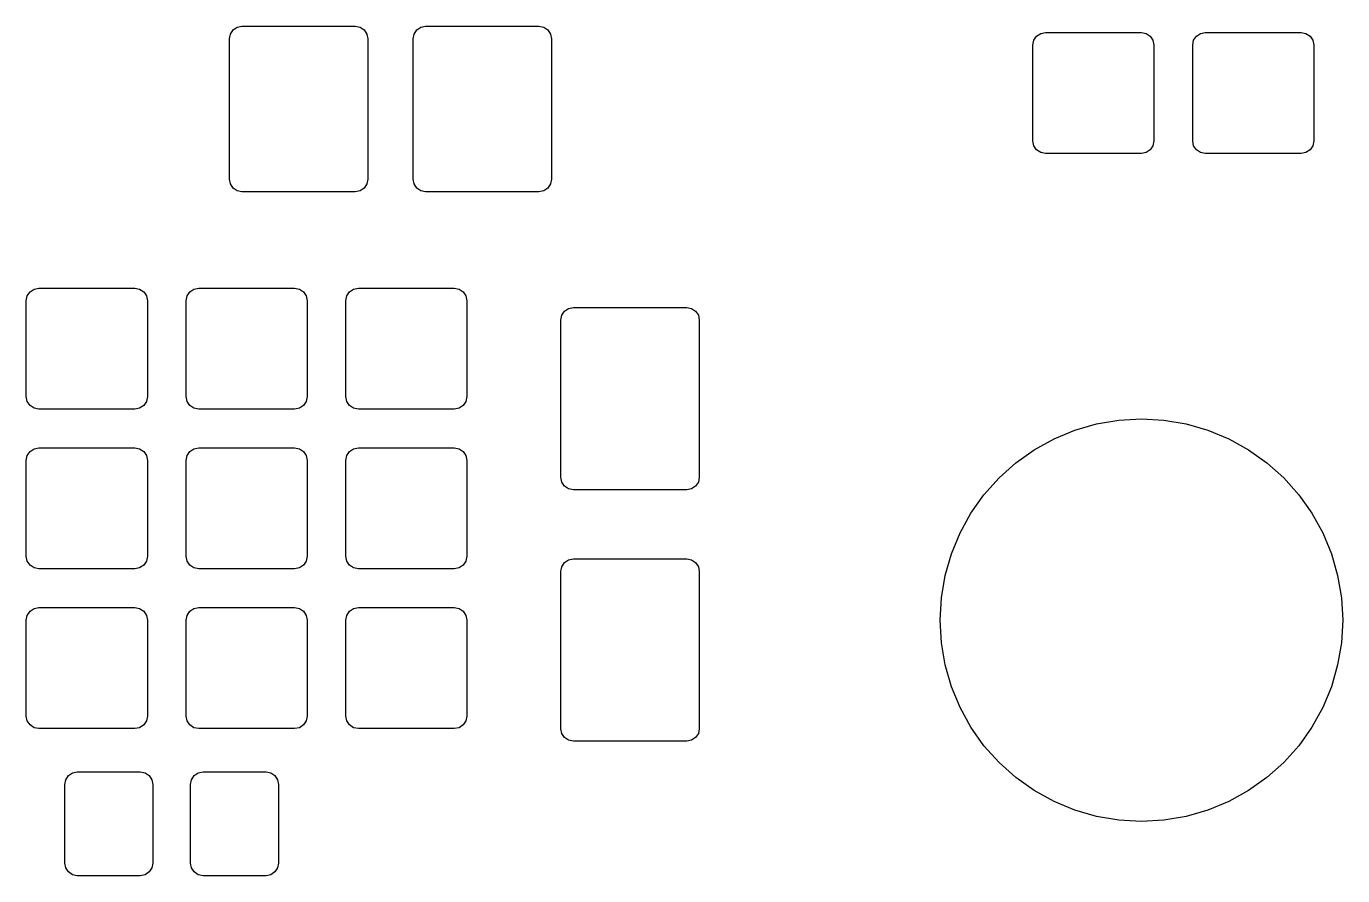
# Model space of a CAD drawing. Extents: x 4.76 to 6.25, y -4.49 to -3.
# Drawn here: x 5.427 to 6.25, y -4.487 to -3.956 of the extents above; entities that cross this region are included whole.
import ezdxf

# ---------------------------------------------------------------- set-up
doc = ezdxf.new("R2010")
doc.units = 0
doc.header["$MEASUREMENT"] = 0
doc.layers.add('BLACK', color=7, linetype='CONTINUOUS')

msp = doc.modelspace()

# ---------------------------------------------------------------- linework, layer by layer
at = {"layer": 'BLACK', "linetype": 'CONTINUOUS'}
for p, q in [((5.55362, -3.96366), (5.55422, -3.96065)), ((5.55422, -3.96065), (5.55593, -3.95809)), ((5.55593, -3.95809), (5.55848, -3.95639)), ((5.55848, -3.95639), (5.5615, -3.95579)), ((5.5615, -3.95579), (5.63236, -3.95579)), ((5.63236, -3.95579), (5.63538, -3.95639)), ((5.63538, -3.95639), (5.63793, -3.95809)), ((5.63793, -3.95809), (5.63964, -3.96065)), ((5.63964, -3.96065), (5.64024, -3.96366)), ((5.66858, -3.96366), (5.66918, -3.96065)), ((5.66918, -3.96065), (5.67089, -3.95809)), ((5.67089, -3.95809), (5.67344, -3.95639)), ((5.67344, -3.95639), (5.67646, -3.95579)), ((5.67646, -3.95579), (5.74732, -3.95579)), ((5.74732, -3.95579), (5.75034, -3.95639)), ((5.75034, -3.95639), (5.75289, -3.95809)), ((5.75289, -3.95809), (5.7546, -3.96065)), ((5.7546, -3.96065), (5.7552, -3.96366)), ((6.05713, -3.96455), (6.05884, -3.96199)), ((6.05884, -3.96199), (6.0614, -3.96028)), ((6.0614, -3.96028), (6.06441, -3.95969)), ((6.06441, -3.95969), (6.12441, -3.95969)), ((6.12441, -3.95969), (6.12742, -3.96028)), ((6.12742, -3.96028), (6.12998, -3.96199)), ((6.12998, -3.96199), (6.13168, -3.96455)), ((6.15713, -3.96455), (6.15884, -3.96199)), ((6.15884, -3.96199), (6.1614, -3.96028)), ((6.1614, -3.96028), (6.16441, -3.95969)), ((6.16441, -3.95969), (6.22441, -3.95969)), ((6.22441, -3.95969), (6.22742, -3.96028)), ((6.22742, -3.96028), (6.22998, -3.96199)), ((6.22998, -3.96199), (6.23168, -3.96455)), ((5.55362, -4.05146), (5.55362, -3.96366)), ((5.64024, -3.96366), (5.64024, -4.05146)), ((5.66858, -4.05146), (5.66858, -3.96366)), ((5.7552, -3.96366), (5.7552, -4.05146)), ((6.05654, -3.96756), (6.05713, -3.96455)), ((6.05654, -4.02756), (6.05654, -3.96756)), ((6.13168, -3.96455), (6.13228, -3.96756)), ((6.13228, -3.96756), (6.13228, -4.02756)), ((6.15654, -3.96756), (6.15713, -3.96455)), ((6.15654, -4.02756), (6.15654, -3.96756)), ((6.23168, -3.96455), (6.23228, -3.96756)), ((6.23228, -3.96756), (6.23228, -4.02756)), ((6.05713, -4.03057), (6.05654, -4.02756)), ((6.13228, -4.02756), (6.13168, -4.03057)), ((6.15713, -4.03057), (6.15654, -4.02756)), ((6.23228, -4.02756), (6.23168, -4.03057)), ((6.05884, -4.03313), (6.05713, -4.03057)), ((6.0614, -4.03483), (6.05884, -4.03313)), ((6.06441, -4.03543), (6.0614, -4.03483)), ((6.12441, -4.03543), (6.06441, -4.03543)), ((6.12742, -4.03483), (6.12441, -4.03543)), ((6.12998, -4.03313), (6.12742, -4.03483)), ((6.13168, -4.03057), (6.12998, -4.03313)), ((6.15884, -4.03313), (6.15713, -4.03057)), ((6.1614, -4.03483), (6.15884, -4.03313)), ((6.16441, -4.03543), (6.1614, -4.03483)), ((6.22441, -4.03543), (6.16441, -4.03543)), ((6.22742, -4.03483), (6.22441, -4.03543)), ((6.22998, -4.03313), (6.22742, -4.03483)), ((6.23168, -4.03057), (6.22998, -4.03313)), ((5.55422, -4.05447), (5.55362, -4.05146)), ((5.64024, -4.05146), (5.63964, -4.05447)), ((5.66918, -4.05447), (5.66858, -4.05146)), ((5.7552, -4.05146), (5.7546, -4.05447)), ((5.55593, -4.05702), (5.55422, -4.05447)), ((5.55848, -4.05873), (5.55593, -4.05702)), ((5.5615, -4.05933), (5.55848, -4.05873)), ((5.63236, -4.05933), (5.5615, -4.05933)), ((5.63538, -4.05873), (5.63236, -4.05933)), ((5.63793, -4.05702), (5.63538, -4.05873)), ((5.63964, -4.05447), (5.63793, -4.05702)), ((5.67089, -4.05702), (5.66918, -4.05447)), ((5.67344, -4.05873), (5.67089, -4.05702)), ((5.67646, -4.05933), (5.67344, -4.05873)), ((5.74732, -4.05933), (5.67646, -4.05933)), ((5.75034, -4.05873), (5.74732, -4.05933)), ((5.75289, -4.05702), (5.75034, -4.05873)), ((5.7546, -4.05447), (5.75289, -4.05702)), ((5.42654, -4.12756), (5.42713, -4.12455)), ((5.42713, -4.12455), (5.42884, -4.12199)), ((5.42884, -4.12199), (5.4314, -4.12028)), ((5.4314, -4.12028), (5.43441, -4.11969)), ((5.43441, -4.11969), (5.49441, -4.11969)), ((5.49441, -4.11969), (5.49742, -4.12028)), ((5.49742, -4.12028), (5.49998, -4.12199)), ((5.49998, -4.12199), (5.50168, -4.12455)), ((5.50168, -4.12455), (5.50228, -4.12756)), ((5.52654, -4.12756), (5.52713, -4.12455)), ((5.52713, -4.12455), (5.52884, -4.12199)), ((5.52884, -4.12199), (5.5314, -4.12028)), ((5.5314, -4.12028), (5.53441, -4.11969)), ((5.53441, -4.11969), (5.59441, -4.11969)), ((5.59441, -4.11969), (5.59742, -4.12028)), ((5.59742, -4.12028), (5.59998, -4.12199)), ((5.59998, -4.12199), (5.60168, -4.12455)), ((5.60168, -4.12455), (5.60228, -4.12756)), ((5.62654, -4.12756), (5.62713, -4.12455)), ((5.62713, -4.12455), (5.62884, -4.12199)), ((5.62884, -4.12199), (5.6314, -4.12028)), ((5.6314, -4.12028), (5.63441, -4.11969)), ((5.63441, -4.11969), (5.69441, -4.11969)), ((5.69441, -4.11969), (5.69742, -4.12028)), ((5.69742, -4.12028), (5.69998, -4.12199)), ((5.69998, -4.12199), (5.70168, -4.12455)), ((5.70168, -4.12455), (5.70228, -4.12756)), ((5.42654, -4.18756), (5.42654, -4.12756)), ((5.50228, -4.12756), (5.50228, -4.18756)), ((5.52654, -4.18756), (5.52654, -4.12756)), ((5.60228, -4.12756), (5.60228, -4.18756)), ((5.62654, -4.18756), (5.62654, -4.12756)), ((5.70228, -4.12756), (5.70228, -4.18756)), ((5.76168, -4.13665), (5.76339, -4.13409)), ((5.76339, -4.13409), (5.76595, -4.13238)), ((5.76595, -4.13238), (5.76896, -4.13179)), ((5.76896, -4.13179), (5.83986, -4.13179)), ((5.83986, -4.13179), (5.84287, -4.13238)), ((5.84287, -4.13238), (5.84543, -4.13409)), ((5.84543, -4.13409), (5.84713, -4.13665)), ((5.76109, -4.13966), (5.76168, -4.13665)), ((5.76109, -4.23806), (5.76109, -4.13966)), ((5.84713, -4.13665), (5.84773, -4.13966)), ((5.84773, -4.13966), (5.84773, -4.23806)), ((5.42713, -4.19057), (5.42654, -4.18756)), ((5.42884, -4.19313), (5.42713, -4.19057)), ((5.4314, -4.19483), (5.42884, -4.19313)), ((5.49998, -4.19313), (5.49742, -4.19483)), ((5.50168, -4.19057), (5.49998, -4.19313)), ((5.50228, -4.18756), (5.50168, -4.19057)), ((5.52713, -4.19057), (5.52654, -4.18756)), ((5.52884, -4.19313), (5.52713, -4.19057)), ((5.5314, -4.19483), (5.52884, -4.19313)), ((5.59998, -4.19313), (5.59742, -4.19483)), ((5.60168, -4.19057), (5.59998, -4.19313)), ((5.60228, -4.18756), (5.60168, -4.19057)), ((5.62713, -4.19057), (5.62654, -4.18756)), ((5.62884, -4.19313), (5.62713, -4.19057)), ((5.6314, -4.19483), (5.62884, -4.19313)), ((5.69998, -4.19313), (5.69742, -4.19483)), ((5.70168, -4.19057), (5.69998, -4.19313)), ((5.70228, -4.18756), (5.70168, -4.19057)), ((5.43441, -4.19543), (5.4314, -4.19483)), ((5.49441, -4.19543), (5.43441, -4.19543)), ((5.49742, -4.19483), (5.49441, -4.19543)), ((5.53441, -4.19543), (5.5314, -4.19483)), ((5.59441, -4.19543), (5.53441, -4.19543)), ((5.59742, -4.19483), (5.59441, -4.19543)), ((5.63441, -4.19543), (5.6314, -4.19483)), ((5.69441, -4.19543), (5.63441, -4.19543)), ((5.69742, -4.19483), (5.69441, -4.19543)), ((6.1103, -4.20237), (6.12441, -4.20157)), ((6.12441, -4.20157), (6.13852, -4.20237)), ((6.06975, -4.21405), (6.0828, -4.20864)), ((6.0828, -4.20864), (6.09638, -4.20473)), ((6.09638, -4.20473), (6.1103, -4.20237)), ((6.13852, -4.20237), (6.15244, -4.20473)), ((6.15244, -4.20473), (6.16602, -4.20864)), ((6.16602, -4.20864), (6.17907, -4.21405)), ((6.05738, -4.22089), (6.06975, -4.21405)), ((6.17907, -4.21405), (6.19144, -4.22089)), ((5.42654, -4.22756), (5.42713, -4.22455)), ((5.42713, -4.22455), (5.42884, -4.22199)), ((5.42884, -4.22199), (5.4314, -4.22028)), ((5.4314, -4.22028), (5.43441, -4.21969)), ((5.43441, -4.21969), (5.49441, -4.21969)), ((5.49441, -4.21969), (5.49742, -4.22028)), ((5.49742, -4.22028), (5.49998, -4.22199)), ((5.49998, -4.22199), (5.50168, -4.22455)), ((5.50168, -4.22455), (5.50228, -4.22756)), ((5.52654, -4.22756), (5.52713, -4.22455)), ((5.52713, -4.22455), (5.52884, -4.22199)), ((5.52884, -4.22199), (5.5314, -4.22028)), ((5.5314, -4.22028), (5.53441, -4.21969)), ((5.53441, -4.21969), (5.59441, -4.21969)), ((5.59441, -4.21969), (5.59742, -4.22028)), ((5.59742, -4.22028), (5.59998, -4.22199)), ((5.59998, -4.22199), (5.60168, -4.22455)), ((5.60168, -4.22455), (5.60228, -4.22756)), ((5.62654, -4.22756), (5.62713, -4.22455)), ((5.62713, -4.22455), (5.62884, -4.22199)), ((5.62884, -4.22199), (5.6314, -4.22028)), ((5.6314, -4.22028), (5.63441, -4.21969)), ((5.63441, -4.21969), (5.69441, -4.21969)), ((5.69441, -4.21969), (5.69742, -4.22028)), ((5.69742, -4.22028), (5.69998, -4.22199)), ((5.69998, -4.22199), (5.70168, -4.22455)), ((5.70168, -4.22455), (5.70228, -4.22756)), ((6.04586, -4.22906), (6.05738, -4.22089)), ((6.19144, -4.22089), (6.20296, -4.22906)), ((5.42654, -4.28756), (5.42654, -4.22756)), ((5.50228, -4.22756), (5.50228, -4.28756)), ((5.52654, -4.28756), (5.52654, -4.22756)), ((5.60228, -4.22756), (5.60228, -4.28756)), ((5.62654, -4.28756), (5.62654, -4.22756)), ((5.70228, -4.22756), (5.70228, -4.28756)), ((6.03533, -4.23847), (6.04586, -4.22906)), ((6.20296, -4.22906), (6.21349, -4.23847)), ((5.76168, -4.24107), (5.76109, -4.23806)), ((5.76339, -4.24363), (5.76168, -4.24107)), ((5.84713, -4.24107), (5.84543, -4.24363)), ((5.84773, -4.23806), (5.84713, -4.24107)), ((6.02591, -4.24901), (6.03533, -4.23847)), ((6.21349, -4.23847), (6.22291, -4.24901)), ((5.76595, -4.24533), (5.76339, -4.24363)), ((5.76896, -4.24593), (5.76595, -4.24533)), ((5.83986, -4.24593), (5.76896, -4.24593)), ((5.84287, -4.24533), (5.83986, -4.24593)), ((5.84543, -4.24363), (5.84287, -4.24533)), ((6.01774, -4.26053), (6.02591, -4.24901)), ((6.22291, -4.24901), (6.23108, -4.26053)), ((6.0109, -4.2729), (6.01774, -4.26053)), ((6.23108, -4.26053), (6.23792, -4.2729)), ((6.00549, -4.28595), (6.0109, -4.2729)), ((6.23792, -4.2729), (6.24332, -4.28595)), ((5.42713, -4.29057), (5.42654, -4.28756)), ((5.42884, -4.29313), (5.42713, -4.29057)), ((5.50168, -4.29057), (5.49998, -4.29313)), ((5.50228, -4.28756), (5.50168, -4.29057)), ((5.52713, -4.29057), (5.52654, -4.28756)), ((5.52884, -4.29313), (5.52713, -4.29057)), ((5.60168, -4.29057), (5.59998, -4.29313)), ((5.60228, -4.28756), (5.60168, -4.29057)), ((5.62713, -4.29057), (5.62654, -4.28756)), ((5.62884, -4.29313), (5.62713, -4.29057)), ((5.70168, -4.29057), (5.69998, -4.29313)), ((5.70228, -4.28756), (5.70168, -4.29057)), ((5.76168, -4.29405), (5.76339, -4.29149)), ((5.76339, -4.29149), (5.76595, -4.28978)), ((5.76595, -4.28978), (5.76896, -4.28919)), ((5.76896, -4.28919), (5.83986, -4.28919)), ((5.83986, -4.28919), (5.84287, -4.28978)), ((5.84287, -4.28978), (5.84543, -4.29149)), ((5.84543, -4.29149), (5.84713, -4.29405)), ((6.00158, -4.29952), (6.00549, -4.28595)), ((6.24332, -4.28595), (6.24723, -4.29952)), ((5.4314, -4.29483), (5.42884, -4.29313)), ((5.43441, -4.29543), (5.4314, -4.29483)), ((5.49441, -4.29543), (5.43441, -4.29543)), ((5.49742, -4.29483), (5.49441, -4.29543)), ((5.49998, -4.29313), (5.49742, -4.29483)), ((5.5314, -4.29483), (5.52884, -4.29313)), ((5.53441, -4.29543), (5.5314, -4.29483)), ((5.59441, -4.29543), (5.53441, -4.29543)), ((5.59742, -4.29483), (5.59441, -4.29543)), ((5.59998, -4.29313), (5.59742, -4.29483)), ((5.6314, -4.29483), (5.62884, -4.29313)), ((5.63441, -4.29543), (5.6314, -4.29483)), ((5.69441, -4.29543), (5.63441, -4.29543)), ((5.69742, -4.29483), (5.69441, -4.29543)), ((5.69998, -4.29313), (5.69742, -4.29483)), ((5.76109, -4.29706), (5.76168, -4.29405)), ((5.76109, -4.39546), (5.76109, -4.29706)), ((5.84713, -4.29405), (5.84773, -4.29706)), ((5.84773, -4.29706), (5.84773, -4.39546)), ((5.99922, -4.31345), (6.00158, -4.29952)), ((6.24723, -4.29952), (6.2496, -4.31345)), ((5.99843, -4.32756), (5.99922, -4.31345)), ((6.2496, -4.31345), (6.25039, -4.32756)), ((5.42654, -4.32756), (5.42713, -4.32455)), ((5.42713, -4.32455), (5.42884, -4.32199)), ((5.42884, -4.32199), (5.4314, -4.32028)), ((5.4314, -4.32028), (5.43441, -4.31969)), ((5.43441, -4.31969), (5.49441, -4.31969)), ((5.49441, -4.31969), (5.49742, -4.32028)), ((5.49742, -4.32028), (5.49998, -4.32199)), ((5.49998, -4.32199), (5.50168, -4.32455)), ((5.50168, -4.32455), (5.50228, -4.32756)), ((5.52654, -4.32756), (5.52713, -4.32455)), ((5.52713, -4.32455), (5.52884, -4.32199)), ((5.52884, -4.32199), (5.5314, -4.32028)), ((5.5314, -4.32028), (5.53441, -4.31969)), ((5.53441, -4.31969), (5.59441, -4.31969)), ((5.59441, -4.31969), (5.59742, -4.32028)), ((5.59742, -4.32028), (5.59998, -4.32199)), ((5.59998, -4.32199), (5.60168, -4.32455)), ((5.60168, -4.32455), (5.60228, -4.32756)), ((5.62654, -4.32756), (5.62713, -4.32455)), ((5.62713, -4.32455), (5.62884, -4.32199)), ((5.62884, -4.32199), (5.6314, -4.32028)), ((5.6314, -4.32028), (5.63441, -4.31969)), ((5.63441, -4.31969), (5.69441, -4.31969)), ((5.69441, -4.31969), (5.69742, -4.32028)), ((5.69742, -4.32028), (5.69998, -4.32199)), ((5.69998, -4.32199), (5.70168, -4.32455)), ((5.70168, -4.32455), (5.70228, -4.32756)), ((5.42654, -4.38756), (5.42654, -4.32756)), ((5.50228, -4.32756), (5.50228, -4.38756)), ((5.52654, -4.38756), (5.52654, -4.32756)), ((5.60228, -4.32756), (5.60228, -4.38756)), ((5.62654, -4.38756), (5.62654, -4.32756)), ((5.70228, -4.32756), (5.70228, -4.38756)), ((5.99922, -4.34166), (5.99843, -4.32756)), ((6.25039, -4.32756), (6.2496, -4.34166)), ((6.00158, -4.35559), (5.99922, -4.34166)), ((6.2496, -4.34166), (6.24723, -4.35559)), ((6.00549, -4.36917), (6.00158, -4.35559)), ((6.24723, -4.35559), (6.24332, -4.36917)), ((6.0109, -4.38222), (6.00549, -4.36917)), ((6.24332, -4.36917), (6.23792, -4.38222)), ((6.01774, -4.39459), (6.0109, -4.38222)), ((6.23792, -4.38222), (6.23108, -4.39459)), ((5.42713, -4.39057), (5.42654, -4.38756)), ((5.42884, -4.39313), (5.42713, -4.39057)), ((5.50168, -4.39057), (5.49998, -4.39313)), ((5.50228, -4.38756), (5.50168, -4.39057)), ((5.52713, -4.39057), (5.52654, -4.38756)), ((5.52884, -4.39313), (5.52713, -4.39057)), ((5.60168, -4.39057), (5.59998, -4.39313)), ((5.60228, -4.38756), (5.60168, -4.39057)), ((5.62713, -4.39057), (5.62654, -4.38756)), ((5.62884, -4.39313), (5.62713, -4.39057)), ((5.70168, -4.39057), (5.69998, -4.39313)), ((5.70228, -4.38756), (5.70168, -4.39057)), ((5.4314, -4.39483), (5.42884, -4.39313)), ((5.43441, -4.39543), (5.4314, -4.39483)), ((5.49441, -4.39543), (5.43441, -4.39543)), ((5.49742, -4.39483), (5.49441, -4.39543)), ((5.49998, -4.39313), (5.49742, -4.39483)), ((5.5314, -4.39483), (5.52884, -4.39313)), ((5.53441, -4.39543), (5.5314, -4.39483)), ((5.59441, -4.39543), (5.53441, -4.39543)), ((5.59742, -4.39483), (5.59441, -4.39543)), ((5.59998, -4.39313), (5.59742, -4.39483)), ((5.6314, -4.39483), (5.62884, -4.39313)), ((5.63441, -4.39543), (5.6314, -4.39483)), ((5.69441, -4.39543), (5.63441, -4.39543)), ((5.69742, -4.39483), (5.69441, -4.39543)), ((5.69998, -4.39313), (5.69742, -4.39483)), ((5.76168, -4.39847), (5.76109, -4.39546)), ((5.76339, -4.40103), (5.76168, -4.39847)), ((5.84713, -4.39847), (5.84543, -4.40103)), ((5.84773, -4.39546), (5.84713, -4.39847)), ((6.02591, -4.40611), (6.01774, -4.39459)), ((6.23108, -4.39459), (6.22291, -4.40611)), ((5.76595, -4.40273), (5.76339, -4.40103)), ((5.76896, -4.40333), (5.76595, -4.40273)), ((5.83986, -4.40333), (5.76896, -4.40333)), ((5.84287, -4.40273), (5.83986, -4.40333)), ((5.84543, -4.40103), (5.84287, -4.40273)), ((6.03533, -4.41664), (6.02591, -4.40611)), ((6.22291, -4.40611), (6.21349, -4.41664)), ((5.45288, -4.42483), (5.45543, -4.42312)), ((5.45543, -4.42312), (5.45844, -4.42252)), ((5.45844, -4.42252), (5.49781, -4.42252)), ((5.49781, -4.42252), (5.50083, -4.42312)), ((5.50083, -4.42312), (5.50338, -4.42483)), ((5.53162, -4.42483), (5.53417, -4.42312)), ((5.53417, -4.42312), (5.53719, -4.42252)), ((5.53719, -4.42252), (5.57656, -4.42252)), ((5.57656, -4.42252), (5.57957, -4.42312)), ((5.57957, -4.42312), (5.58212, -4.42483)), ((6.04586, -4.42606), (6.03533, -4.41664)), ((6.21349, -4.41664), (6.20296, -4.42606)), ((5.45057, -4.43039), (5.45117, -4.42738)), ((5.45057, -4.47961), (5.45057, -4.43039)), ((5.45117, -4.42738), (5.45288, -4.42483)), ((5.50338, -4.42483), (5.50509, -4.42738)), ((5.50509, -4.42738), (5.50569, -4.43039)), ((5.50569, -4.43039), (5.50569, -4.47961)), ((5.52931, -4.43039), (5.52991, -4.42738)), ((5.52931, -4.47961), (5.52931, -4.43039)), ((5.52991, -4.42738), (5.53162, -4.42483)), ((5.58212, -4.42483), (5.58383, -4.42738)), ((5.58383, -4.42738), (5.58443, -4.43039)), ((5.58443, -4.43039), (5.58443, -4.47961)), ((6.05738, -4.43423), (6.04586, -4.42606)), ((6.20296, -4.42606), (6.19144, -4.43423)), ((6.06975, -4.44107), (6.05738, -4.43423)), ((6.19144, -4.43423), (6.17907, -4.44107)), ((6.0828, -4.44647), (6.06975, -4.44107)), ((6.09638, -4.45038), (6.0828, -4.44647)), ((6.16602, -4.44647), (6.15244, -4.45038)), ((6.17907, -4.44107), (6.16602, -4.44647)), ((6.1103, -4.45275), (6.09638, -4.45038)), ((6.12441, -4.45354), (6.1103, -4.45275)), ((6.13852, -4.45275), (6.12441, -4.45354)), ((6.15244, -4.45038), (6.13852, -4.45275)), ((5.45117, -4.48262), (5.45057, -4.47961)), ((5.50569, -4.47961), (5.50509, -4.48262)), ((5.52991, -4.48262), (5.52931, -4.47961)), ((5.58443, -4.47961), (5.58383, -4.48262)), ((5.45288, -4.48517), (5.45117, -4.48262)), ((5.45543, -4.48688), (5.45288, -4.48517)), ((5.45844, -4.48748), (5.45543, -4.48688)), ((5.49781, -4.48748), (5.45844, -4.48748)), ((5.50083, -4.48688), (5.49781, -4.48748)), ((5.50338, -4.48517), (5.50083, -4.48688)), ((5.50509, -4.48262), (5.50338, -4.48517)), ((5.53162, -4.48517), (5.52991, -4.48262)), ((5.53417, -4.48688), (5.53162, -4.48517)), ((5.53719, -4.48748), (5.53417, -4.48688)), ((5.57656, -4.48748), (5.53719, -4.48748)), ((5.57957, -4.48688), (5.57656, -4.48748)), ((5.58212, -4.48517), (5.57957, -4.48688)), ((5.58383, -4.48262), (5.58212, -4.48517))]:
    msp.add_line(p, q, dxfattribs=at)

doc.saveas('drawing.dxf')
